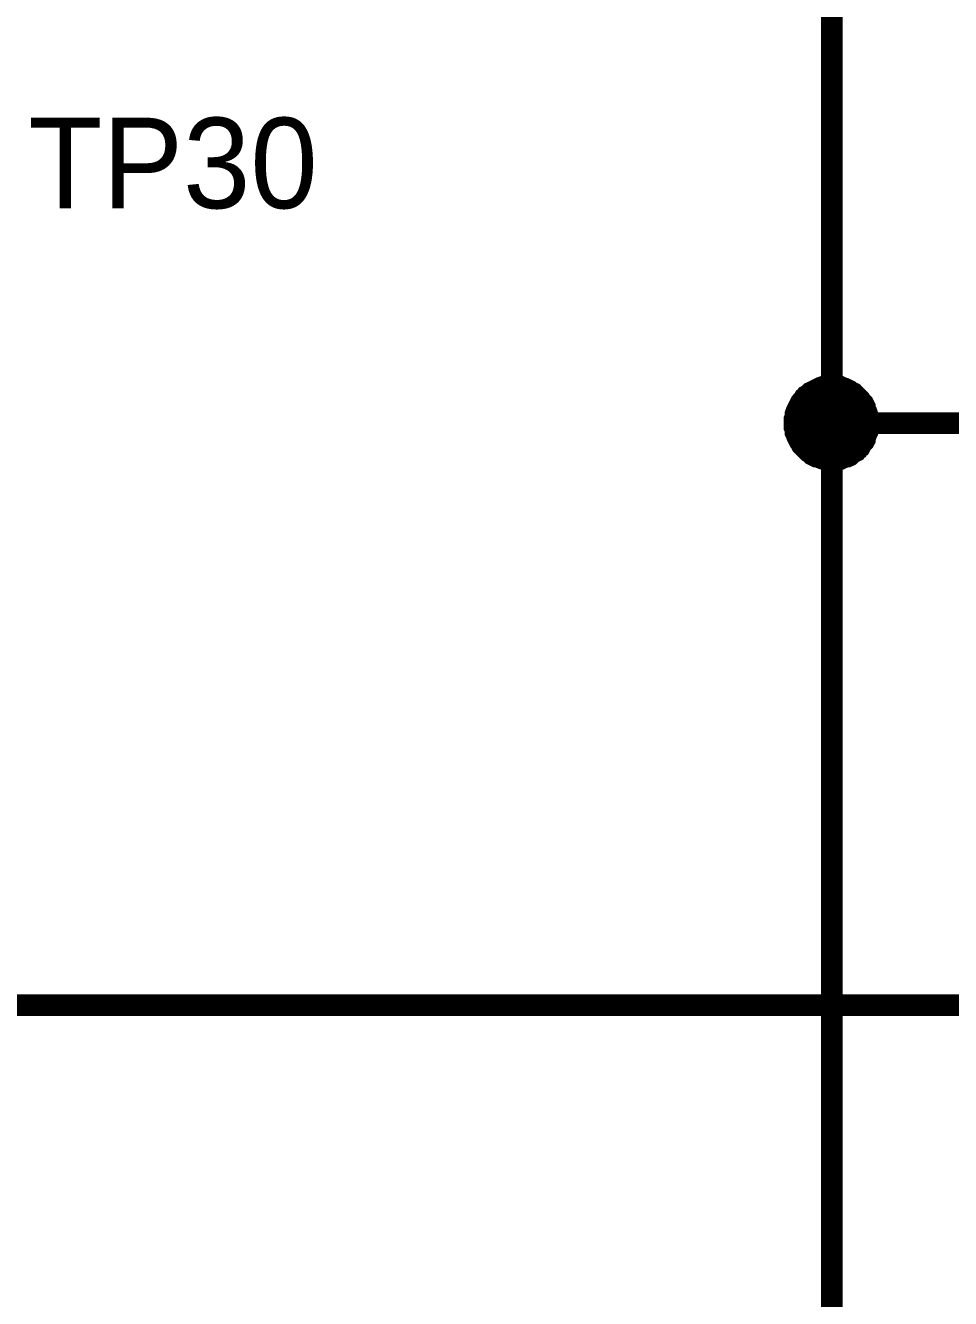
# Model space of a CAD drawing. Header units: millimetres. Extents: x 0 to 800, y 0 to 567.
# Drawn here: x 123.96 to 136.78, y 260.31 to 277.95 of the extents above; entities that cross this region are included whole.
import ezdxf

# ---------------------------------------------------------------- set-up
doc = ezdxf.new("R2010")
doc.units = ezdxf.units.MM
doc.layers.add('Sheet', color=255, linetype='Continuous')

msp = doc.modelspace()

# ---------------------------------------------------------------- linework, layer by layer
at = {"layer": 'Sheet'}
for points, const_width in [([(153.423, 272.414), (153.423, 272.436), (135.134, 272.436), (135.134, 280.063), (135.134, 281.138)], 0.3), ([(134.619, 272.436), (134.619, 272.459), (134.619, 272.492), (134.63, 272.515), (134.63, 272.537), (134.63, 272.559), (134.642, 272.593), (134.653, 272.615), (134.664, 272.638), (134.675, 272.66), (134.686, 272.683), (134.698, 272.705), (134.709, 272.727), (134.72, 272.739), (134.742, 272.761), (134.754, 272.783), (134.776, 272.795), (134.787, 272.817), (134.81, 272.828), (134.832, 272.851), (134.843, 272.862), (134.866, 272.873), (134.888, 272.884), (134.91, 272.895), (134.933, 272.907), (134.955, 272.918), (134.978, 272.929), (135.011, 272.94), (135.034, 272.94), (135.056, 272.94), (135.078, 272.951), (135.112, 272.951), (135.134, 272.951)], 0.3), ([(134.619, 272.436), (134.619, 272.459), (134.619, 272.492), (134.63, 272.515), (134.63, 272.537), (134.63, 272.559), (134.642, 272.593), (134.653, 272.615), (134.664, 272.638), (134.675, 272.66), (134.686, 272.683), (134.698, 272.705), (134.709, 272.727), (134.72, 272.739), (134.742, 272.761), (134.754, 272.783), (134.776, 272.795), (134.787, 272.817), (134.81, 272.828), (134.832, 272.851), (134.843, 272.862), (134.866, 272.873), (134.888, 272.884), (134.91, 272.895), (134.933, 272.907), (134.955, 272.918), (134.978, 272.929), (135.011, 272.94), (135.034, 272.94), (135.056, 272.94), (135.078, 272.951), (135.112, 272.951), (135.134, 272.951)], 0.3), ([(134.619, 272.436), (134.619, 272.459), (134.619, 272.492), (134.63, 272.515), (134.63, 272.537), (134.63, 272.559), (134.642, 272.593), (134.653, 272.615), (134.664, 272.638), (134.675, 272.66), (134.686, 272.683), (134.698, 272.705), (134.709, 272.727), (134.72, 272.739), (134.742, 272.761), (134.754, 272.783), (134.776, 272.795), (134.787, 272.817), (134.81, 272.828), (134.832, 272.851), (134.843, 272.862), (134.866, 272.873), (134.888, 272.884), (134.91, 272.895), (134.933, 272.907), (134.955, 272.918), (134.978, 272.929), (135.011, 272.94), (135.034, 272.94), (135.056, 272.94), (135.078, 272.951), (135.112, 272.951), (135.134, 272.951)], 0.3), ([(134.619, 272.436), (134.619, 272.459), (134.619, 272.492), (134.63, 272.515), (134.63, 272.537), (134.63, 272.559), (134.642, 272.593), (134.653, 272.615), (134.664, 272.638), (134.675, 272.66), (134.686, 272.683), (134.698, 272.705), (134.709, 272.727), (134.72, 272.739), (134.742, 272.761), (134.754, 272.783), (134.776, 272.795), (134.787, 272.817), (134.81, 272.828), (134.832, 272.851), (134.843, 272.862), (134.866, 272.873), (134.888, 272.884), (134.91, 272.895), (134.933, 272.907), (134.955, 272.918), (134.978, 272.929), (135.011, 272.94), (135.034, 272.94), (135.056, 272.94), (135.078, 272.951), (135.112, 272.951), (135.134, 272.951)], 0.3), ([(135.134, 272.951), (135.134, 272.951)], 0.3), ([(135.134, 272.951), (135.157, 272.951), (135.19, 272.951), (135.213, 272.94), (135.235, 272.94), (135.258, 272.94), (135.28, 272.929), (135.314, 272.918), (135.336, 272.907), (135.358, 272.895), (135.381, 272.884), (135.392, 272.873), (135.414, 272.862), (135.437, 272.851), (135.459, 272.828), (135.47, 272.817), (135.493, 272.795), (135.504, 272.783), (135.526, 272.761), (135.538, 272.739), (135.549, 272.727), (135.571, 272.705), (135.582, 272.683), (135.594, 272.66), (135.594, 272.638), (135.605, 272.615), (135.616, 272.593), (135.627, 272.559), (135.627, 272.537), (135.627, 272.515), (135.638, 272.492), (135.638, 272.459), (135.638, 272.436)], 0.3), ([(135.134, 272.951), (135.134, 272.951)], 0.3), ([(135.134, 272.951), (135.157, 272.951), (135.19, 272.951), (135.213, 272.94), (135.235, 272.94), (135.258, 272.94), (135.28, 272.929), (135.314, 272.918), (135.336, 272.907), (135.358, 272.895), (135.381, 272.884), (135.392, 272.873), (135.414, 272.862), (135.437, 272.851), (135.459, 272.828), (135.47, 272.817), (135.493, 272.795), (135.504, 272.783), (135.526, 272.761), (135.538, 272.739), (135.549, 272.727), (135.571, 272.705), (135.582, 272.683), (135.594, 272.66), (135.594, 272.638), (135.605, 272.615), (135.616, 272.593), (135.627, 272.559), (135.627, 272.537), (135.627, 272.515), (135.638, 272.492), (135.638, 272.459), (135.638, 272.436)], 0.3), ([(135.134, 272.951), (135.134, 272.951)], 0.3), ([(135.134, 272.951), (135.157, 272.951), (135.19, 272.951), (135.213, 272.94), (135.235, 272.94), (135.258, 272.94), (135.28, 272.929), (135.314, 272.918), (135.336, 272.907), (135.358, 272.895), (135.381, 272.884), (135.392, 272.873), (135.414, 272.862), (135.437, 272.851), (135.459, 272.828), (135.47, 272.817), (135.493, 272.795), (135.504, 272.783), (135.526, 272.761), (135.538, 272.739), (135.549, 272.727), (135.571, 272.705), (135.582, 272.683), (135.594, 272.66), (135.594, 272.638), (135.605, 272.615), (135.616, 272.593), (135.627, 272.559), (135.627, 272.537), (135.627, 272.515), (135.638, 272.492), (135.638, 272.459), (135.638, 272.436)], 0.3), ([(135.134, 272.951), (135.134, 272.951)], 0.3), ([(135.134, 272.951), (135.157, 272.951), (135.19, 272.951), (135.213, 272.94), (135.235, 272.94), (135.258, 272.94), (135.28, 272.929), (135.314, 272.918), (135.336, 272.907), (135.358, 272.895), (135.381, 272.884), (135.392, 272.873), (135.414, 272.862), (135.437, 272.851), (135.459, 272.828), (135.47, 272.817), (135.493, 272.795), (135.504, 272.783), (135.526, 272.761), (135.538, 272.739), (135.549, 272.727), (135.571, 272.705), (135.582, 272.683), (135.594, 272.66), (135.594, 272.638), (135.605, 272.615), (135.616, 272.593), (135.627, 272.559), (135.627, 272.537), (135.627, 272.515), (135.638, 272.492), (135.638, 272.459), (135.638, 272.436)], 0.3), ([(134.619, 272.436), (134.619, 272.459), (134.619, 272.492), (134.63, 272.515), (134.63, 272.537), (134.63, 272.559), (134.642, 272.593), (134.653, 272.615), (134.664, 272.638), (134.675, 272.66), (134.686, 272.683), (134.698, 272.705), (134.709, 272.727), (134.72, 272.739), (134.742, 272.761), (134.754, 272.783), (134.776, 272.795), (134.787, 272.817), (134.81, 272.828), (134.832, 272.851), (134.843, 272.862), (134.866, 272.873), (134.888, 272.884), (134.91, 272.895), (134.933, 272.907), (134.955, 272.918), (134.978, 272.929), (135.011, 272.94), (135.034, 272.94), (135.056, 272.94), (135.078, 272.951), (135.112, 272.951), (135.134, 272.951)], 0.0991), ([(134.619, 272.436), (134.619, 272.459), (134.619, 272.492), (134.63, 272.515), (134.63, 272.537), (134.63, 272.559), (134.642, 272.593), (134.653, 272.615), (134.664, 272.638), (134.675, 272.66), (134.686, 272.683), (134.698, 272.705), (134.709, 272.727), (134.72, 272.739), (134.742, 272.761), (134.754, 272.783), (134.776, 272.795), (134.787, 272.817), (134.81, 272.828), (134.832, 272.851), (134.843, 272.862), (134.866, 272.873), (134.888, 272.884), (134.91, 272.895), (134.933, 272.907), (134.955, 272.918), (134.978, 272.929), (135.011, 272.94), (135.034, 272.94), (135.056, 272.94), (135.078, 272.951), (135.112, 272.951), (135.134, 272.951)], 0.0991), ([(134.619, 272.436), (134.619, 272.459), (134.619, 272.492), (134.63, 272.515), (134.63, 272.537), (134.63, 272.559), (134.642, 272.593), (134.653, 272.615), (134.664, 272.638), (134.675, 272.66), (134.686, 272.683), (134.698, 272.705), (134.709, 272.727), (134.72, 272.739), (134.742, 272.761), (134.754, 272.783), (134.776, 272.795), (134.787, 272.817), (134.81, 272.828), (134.832, 272.851), (134.843, 272.862), (134.866, 272.873), (134.888, 272.884), (134.91, 272.895), (134.933, 272.907), (134.955, 272.918), (134.978, 272.929), (135.011, 272.94), (135.034, 272.94), (135.056, 272.94), (135.078, 272.951), (135.112, 272.951), (135.134, 272.951)], 0.0991), ([(134.619, 272.436), (134.619, 272.459), (134.619, 272.492), (134.63, 272.515), (134.63, 272.537), (134.63, 272.559), (134.642, 272.593), (134.653, 272.615), (134.664, 272.638), (134.675, 272.66), (134.686, 272.683), (134.698, 272.705), (134.709, 272.727), (134.72, 272.739), (134.742, 272.761), (134.754, 272.783), (134.776, 272.795), (134.787, 272.817), (134.81, 272.828), (134.832, 272.851), (134.843, 272.862), (134.866, 272.873), (134.888, 272.884), (134.91, 272.895), (134.933, 272.907), (134.955, 272.918), (134.978, 272.929), (135.011, 272.94), (135.034, 272.94), (135.056, 272.94), (135.078, 272.951), (135.112, 272.951), (135.134, 272.951)], 0.0991), ([(135.134, 272.951), (135.134, 272.951)], 0.0991), ([(135.134, 272.951), (135.157, 272.951), (135.19, 272.951), (135.213, 272.94), (135.235, 272.94), (135.258, 272.94), (135.28, 272.929), (135.314, 272.918), (135.336, 272.907), (135.358, 272.895), (135.381, 272.884), (135.392, 272.873), (135.414, 272.862), (135.437, 272.851), (135.459, 272.828), (135.47, 272.817), (135.493, 272.795), (135.504, 272.783), (135.526, 272.761), (135.538, 272.739), (135.549, 272.727), (135.571, 272.705), (135.582, 272.683), (135.594, 272.66), (135.594, 272.638), (135.605, 272.615), (135.616, 272.593), (135.627, 272.559), (135.627, 272.537), (135.627, 272.515), (135.638, 272.492), (135.638, 272.459), (135.638, 272.436)], 0.0991), ([(135.134, 272.951), (135.134, 272.951)], 0.0991), ([(135.134, 272.951), (135.157, 272.951), (135.19, 272.951), (135.213, 272.94), (135.235, 272.94), (135.258, 272.94), (135.28, 272.929), (135.314, 272.918), (135.336, 272.907), (135.358, 272.895), (135.381, 272.884), (135.392, 272.873), (135.414, 272.862), (135.437, 272.851), (135.459, 272.828), (135.47, 272.817), (135.493, 272.795), (135.504, 272.783), (135.526, 272.761), (135.538, 272.739), (135.549, 272.727), (135.571, 272.705), (135.582, 272.683), (135.594, 272.66), (135.594, 272.638), (135.605, 272.615), (135.616, 272.593), (135.627, 272.559), (135.627, 272.537), (135.627, 272.515), (135.638, 272.492), (135.638, 272.459), (135.638, 272.436)], 0.0991), ([(135.134, 272.951), (135.134, 272.951)], 0.0991), ([(135.134, 272.951), (135.157, 272.951), (135.19, 272.951), (135.213, 272.94), (135.235, 272.94), (135.258, 272.94), (135.28, 272.929), (135.314, 272.918), (135.336, 272.907), (135.358, 272.895), (135.381, 272.884), (135.392, 272.873), (135.414, 272.862), (135.437, 272.851), (135.459, 272.828), (135.47, 272.817), (135.493, 272.795), (135.504, 272.783), (135.526, 272.761), (135.538, 272.739), (135.549, 272.727), (135.571, 272.705), (135.582, 272.683), (135.594, 272.66), (135.594, 272.638), (135.605, 272.615), (135.616, 272.593), (135.627, 272.559), (135.627, 272.537), (135.627, 272.515), (135.638, 272.492), (135.638, 272.459), (135.638, 272.436)], 0.0991), ([(135.134, 272.951), (135.134, 272.951)], 0.0991), ([(135.134, 272.951), (135.157, 272.951), (135.19, 272.951), (135.213, 272.94), (135.235, 272.94), (135.258, 272.94), (135.28, 272.929), (135.314, 272.918), (135.336, 272.907), (135.358, 272.895), (135.381, 272.884), (135.392, 272.873), (135.414, 272.862), (135.437, 272.851), (135.459, 272.828), (135.47, 272.817), (135.493, 272.795), (135.504, 272.783), (135.526, 272.761), (135.538, 272.739), (135.549, 272.727), (135.571, 272.705), (135.582, 272.683), (135.594, 272.66), (135.594, 272.638), (135.605, 272.615), (135.616, 272.593), (135.627, 272.559), (135.627, 272.537), (135.627, 272.515), (135.638, 272.492), (135.638, 272.459), (135.638, 272.436)], 0.0991), ([(135.134, 271.932), (135.112, 271.932), (135.078, 271.932), (135.056, 271.943), (135.034, 271.943), (135.011, 271.943), (134.978, 271.955), (134.955, 271.966), (134.933, 271.977), (134.91, 271.977), (134.888, 271.988), (134.866, 271.999), (134.843, 272.022), (134.832, 272.033), (134.81, 272.044), (134.787, 272.067), (134.776, 272.078), (134.754, 272.1), (134.742, 272.111), (134.72, 272.134), (134.709, 272.156), (134.698, 272.179), (134.686, 272.19), (134.675, 272.212), (134.664, 272.235), (134.653, 272.257), (134.642, 272.291), (134.63, 272.313), (134.63, 272.335), (134.63, 272.358), (134.619, 272.38), (134.619, 272.414), (134.619, 272.436)], 0.3), ([(134.619, 272.436), (134.619, 272.436)], 0.3), ([(135.134, 271.932), (135.112, 271.932), (135.078, 271.932), (135.056, 271.943), (135.034, 271.943), (135.011, 271.943), (134.978, 271.955), (134.955, 271.966), (134.933, 271.977), (134.91, 271.977), (134.888, 271.988), (134.866, 271.999), (134.843, 272.022), (134.832, 272.033), (134.81, 272.044), (134.787, 272.067), (134.776, 272.078), (134.754, 272.1), (134.742, 272.111), (134.72, 272.134), (134.709, 272.156), (134.698, 272.179), (134.686, 272.19), (134.675, 272.212), (134.664, 272.235), (134.653, 272.257), (134.642, 272.291), (134.63, 272.313), (134.63, 272.335), (134.63, 272.358), (134.619, 272.38), (134.619, 272.414), (134.619, 272.436)], 0.3), ([(134.619, 272.436), (134.619, 272.436)], 0.3), ([(135.134, 271.932), (135.112, 271.932), (135.078, 271.932), (135.056, 271.943), (135.034, 271.943), (135.011, 271.943), (134.978, 271.955), (134.955, 271.966), (134.933, 271.977), (134.91, 271.977), (134.888, 271.988), (134.866, 271.999), (134.843, 272.022), (134.832, 272.033), (134.81, 272.044), (134.787, 272.067), (134.776, 272.078), (134.754, 272.1), (134.742, 272.111), (134.72, 272.134), (134.709, 272.156), (134.698, 272.179), (134.686, 272.19), (134.675, 272.212), (134.664, 272.235), (134.653, 272.257), (134.642, 272.291), (134.63, 272.313), (134.63, 272.335), (134.63, 272.358), (134.619, 272.38), (134.619, 272.414), (134.619, 272.436)], 0.3), ([(134.619, 272.436), (134.619, 272.436)], 0.3), ([(135.134, 271.932), (135.112, 271.932), (135.078, 271.932), (135.056, 271.943), (135.034, 271.943), (135.011, 271.943), (134.978, 271.955), (134.955, 271.966), (134.933, 271.977), (134.91, 271.977), (134.888, 271.988), (134.866, 271.999), (134.843, 272.022), (134.832, 272.033), (134.81, 272.044), (134.787, 272.067), (134.776, 272.078), (134.754, 272.1), (134.742, 272.111), (134.72, 272.134), (134.709, 272.156), (134.698, 272.179), (134.686, 272.19), (134.675, 272.212), (134.664, 272.235), (134.653, 272.257), (134.642, 272.291), (134.63, 272.313), (134.63, 272.335), (134.63, 272.358), (134.619, 272.38), (134.619, 272.414), (134.619, 272.436)], 0.3), ([(134.619, 272.436), (134.619, 272.436)], 0.3), ([(135.202, 257.451), (135.134, 257.53), (135.134, 272.436), (134.955, 272.436)], 0.3), ([(135.638, 272.436), (135.638, 272.414), (135.638, 272.38), (135.627, 272.358), (135.627, 272.335), (135.627, 272.313), (135.616, 272.291), (135.605, 272.257), (135.594, 272.235), (135.594, 272.212), (135.582, 272.19), (135.571, 272.179), (135.549, 272.156), (135.538, 272.134), (135.526, 272.111), (135.504, 272.1), (135.493, 272.078), (135.47, 272.067), (135.459, 272.044), (135.437, 272.033), (135.414, 272.022), (135.392, 271.999), (135.381, 271.988), (135.358, 271.977), (135.336, 271.977), (135.314, 271.966), (135.28, 271.955), (135.258, 271.943), (135.235, 271.943), (135.213, 271.943), (135.19, 271.932), (135.157, 271.932), (135.134, 271.932)], 0.3), ([(135.638, 272.436), (135.638, 272.414), (135.638, 272.38), (135.627, 272.358), (135.627, 272.335), (135.627, 272.313), (135.616, 272.291), (135.605, 272.257), (135.594, 272.235), (135.594, 272.212), (135.582, 272.19), (135.571, 272.179), (135.549, 272.156), (135.538, 272.134), (135.526, 272.111), (135.504, 272.1), (135.493, 272.078), (135.47, 272.067), (135.459, 272.044), (135.437, 272.033), (135.414, 272.022), (135.392, 271.999), (135.381, 271.988), (135.358, 271.977), (135.336, 271.977), (135.314, 271.966), (135.28, 271.955), (135.258, 271.943), (135.235, 271.943), (135.213, 271.943), (135.19, 271.932), (135.157, 271.932), (135.134, 271.932)], 0.3), ([(135.638, 272.436), (135.638, 272.414), (135.638, 272.38), (135.627, 272.358), (135.627, 272.335), (135.627, 272.313), (135.616, 272.291), (135.605, 272.257), (135.594, 272.235), (135.594, 272.212), (135.582, 272.19), (135.571, 272.179), (135.549, 272.156), (135.538, 272.134), (135.526, 272.111), (135.504, 272.1), (135.493, 272.078), (135.47, 272.067), (135.459, 272.044), (135.437, 272.033), (135.414, 272.022), (135.392, 271.999), (135.381, 271.988), (135.358, 271.977), (135.336, 271.977), (135.314, 271.966), (135.28, 271.955), (135.258, 271.943), (135.235, 271.943), (135.213, 271.943), (135.19, 271.932), (135.157, 271.932), (135.134, 271.932)], 0.3), ([(135.638, 272.436), (135.638, 272.414), (135.638, 272.38), (135.627, 272.358), (135.627, 272.335), (135.627, 272.313), (135.616, 272.291), (135.605, 272.257), (135.594, 272.235), (135.594, 272.212), (135.582, 272.19), (135.571, 272.179), (135.549, 272.156), (135.538, 272.134), (135.526, 272.111), (135.504, 272.1), (135.493, 272.078), (135.47, 272.067), (135.459, 272.044), (135.437, 272.033), (135.414, 272.022), (135.392, 271.999), (135.381, 271.988), (135.358, 271.977), (135.336, 271.977), (135.314, 271.966), (135.28, 271.955), (135.258, 271.943), (135.235, 271.943), (135.213, 271.943), (135.19, 271.932), (135.157, 271.932), (135.134, 271.932)], 0.3), ([(135.638, 272.436), (135.638, 272.436), (135.638, 272.436), (135.638, 272.436), (135.638, 272.436), (135.638, 272.436), (135.638, 272.436), (135.638, 272.436), (135.638, 272.436), (135.638, 272.436), (135.638, 272.436), (135.638, 272.436), (135.638, 272.436), (135.638, 272.436), (135.638, 272.436), (135.638, 272.436), (135.638, 272.436), (135.638, 272.436), (135.638, 272.436), (135.638, 272.436), (135.638, 272.436), (135.638, 272.436), (135.638, 272.436), (135.638, 272.436), (135.638, 272.436), (135.638, 272.436), (135.638, 272.436), (135.638, 272.436), (135.638, 272.436), (135.638, 272.436), (135.638, 272.436), (135.638, 272.436), (135.638, 272.436)], 0.3), ([(135.638, 272.436), (135.638, 272.436)], 0.3), ([(135.638, 272.436), (135.638, 272.436), (135.638, 272.436), (135.638, 272.436), (135.638, 272.436), (135.638, 272.436), (135.638, 272.436), (135.638, 272.436), (135.638, 272.436), (135.638, 272.436), (135.638, 272.436), (135.638, 272.436), (135.638, 272.436), (135.638, 272.436), (135.638, 272.436), (135.638, 272.436), (135.638, 272.436), (135.638, 272.436), (135.638, 272.436), (135.638, 272.436), (135.638, 272.436), (135.638, 272.436), (135.638, 272.436), (135.638, 272.436), (135.638, 272.436), (135.638, 272.436), (135.638, 272.436), (135.638, 272.436), (135.638, 272.436), (135.638, 272.436), (135.638, 272.436), (135.638, 272.436), (135.638, 272.436)], 0.3), ([(135.638, 272.436), (135.638, 272.436)], 0.3), ([(135.638, 272.436), (135.638, 272.436), (135.638, 272.436), (135.638, 272.436), (135.638, 272.436), (135.638, 272.436), (135.638, 272.436), (135.638, 272.436), (135.638, 272.436), (135.638, 272.436), (135.638, 272.436), (135.638, 272.436), (135.638, 272.436), (135.638, 272.436), (135.638, 272.436), (135.638, 272.436), (135.638, 272.436), (135.638, 272.436), (135.638, 272.436), (135.638, 272.436), (135.638, 272.436), (135.638, 272.436), (135.638, 272.436), (135.638, 272.436), (135.638, 272.436), (135.638, 272.436), (135.638, 272.436), (135.638, 272.436), (135.638, 272.436), (135.638, 272.436), (135.638, 272.436), (135.638, 272.436), (135.638, 272.436)], 0.3), ([(135.638, 272.436), (135.638, 272.436)], 0.3), ([(135.638, 272.436), (135.638, 272.436), (135.638, 272.436), (135.638, 272.436), (135.638, 272.436), (135.638, 272.436), (135.638, 272.436), (135.638, 272.436), (135.638, 272.436), (135.638, 272.436), (135.638, 272.436), (135.638, 272.436), (135.638, 272.436), (135.638, 272.436), (135.638, 272.436), (135.638, 272.436), (135.638, 272.436), (135.638, 272.436), (135.638, 272.436), (135.638, 272.436), (135.638, 272.436), (135.638, 272.436), (135.638, 272.436), (135.638, 272.436), (135.638, 272.436), (135.638, 272.436), (135.638, 272.436), (135.638, 272.436), (135.638, 272.436), (135.638, 272.436), (135.638, 272.436), (135.638, 272.436), (135.638, 272.436)], 0.3), ([(135.638, 272.436), (135.638, 272.436)], 0.3), ([(135.134, 271.932), (135.112, 271.932), (135.078, 271.932), (135.056, 271.943), (135.034, 271.943), (135.011, 271.943), (134.978, 271.955), (134.955, 271.966), (134.933, 271.977), (134.91, 271.977), (134.888, 271.988), (134.866, 271.999), (134.843, 272.022), (134.832, 272.033), (134.81, 272.044), (134.787, 272.067), (134.776, 272.078), (134.754, 272.1), (134.742, 272.111), (134.72, 272.134), (134.709, 272.156), (134.698, 272.179), (134.686, 272.19), (134.675, 272.212), (134.664, 272.235), (134.653, 272.257), (134.642, 272.291), (134.63, 272.313), (134.63, 272.335), (134.63, 272.358), (134.619, 272.38), (134.619, 272.414), (134.619, 272.436)], 0.0991), ([(134.619, 272.436), (134.619, 272.436)], 0.0991), ([(135.134, 271.932), (135.112, 271.932), (135.078, 271.932), (135.056, 271.943), (135.034, 271.943), (135.011, 271.943), (134.978, 271.955), (134.955, 271.966), (134.933, 271.977), (134.91, 271.977), (134.888, 271.988), (134.866, 271.999), (134.843, 272.022), (134.832, 272.033), (134.81, 272.044), (134.787, 272.067), (134.776, 272.078), (134.754, 272.1), (134.742, 272.111), (134.72, 272.134), (134.709, 272.156), (134.698, 272.179), (134.686, 272.19), (134.675, 272.212), (134.664, 272.235), (134.653, 272.257), (134.642, 272.291), (134.63, 272.313), (134.63, 272.335), (134.63, 272.358), (134.619, 272.38), (134.619, 272.414), (134.619, 272.436)], 0.0991), ([(134.619, 272.436), (134.619, 272.436)], 0.0991), ([(135.134, 271.932), (135.112, 271.932), (135.078, 271.932), (135.056, 271.943), (135.034, 271.943), (135.011, 271.943), (134.978, 271.955), (134.955, 271.966), (134.933, 271.977), (134.91, 271.977), (134.888, 271.988), (134.866, 271.999), (134.843, 272.022), (134.832, 272.033), (134.81, 272.044), (134.787, 272.067), (134.776, 272.078), (134.754, 272.1), (134.742, 272.111), (134.72, 272.134), (134.709, 272.156), (134.698, 272.179), (134.686, 272.19), (134.675, 272.212), (134.664, 272.235), (134.653, 272.257), (134.642, 272.291), (134.63, 272.313), (134.63, 272.335), (134.63, 272.358), (134.619, 272.38), (134.619, 272.414), (134.619, 272.436)], 0.0991), ([(134.619, 272.436), (134.619, 272.436)], 0.0991), ([(135.134, 271.932), (135.112, 271.932), (135.078, 271.932), (135.056, 271.943), (135.034, 271.943), (135.011, 271.943), (134.978, 271.955), (134.955, 271.966), (134.933, 271.977), (134.91, 271.977), (134.888, 271.988), (134.866, 271.999), (134.843, 272.022), (134.832, 272.033), (134.81, 272.044), (134.787, 272.067), (134.776, 272.078), (134.754, 272.1), (134.742, 272.111), (134.72, 272.134), (134.709, 272.156), (134.698, 272.179), (134.686, 272.19), (134.675, 272.212), (134.664, 272.235), (134.653, 272.257), (134.642, 272.291), (134.63, 272.313), (134.63, 272.335), (134.63, 272.358), (134.619, 272.38), (134.619, 272.414), (134.619, 272.436)], 0.0991), ([(134.619, 272.436), (134.619, 272.436)], 0.0991), ([(135.638, 272.436), (135.638, 272.414), (135.638, 272.38), (135.627, 272.358), (135.627, 272.335), (135.627, 272.313), (135.616, 272.291), (135.605, 272.257), (135.594, 272.235), (135.594, 272.212), (135.582, 272.19), (135.571, 272.179), (135.549, 272.156), (135.538, 272.134), (135.526, 272.111), (135.504, 272.1), (135.493, 272.078), (135.47, 272.067), (135.459, 272.044), (135.437, 272.033), (135.414, 272.022), (135.392, 271.999), (135.381, 271.988), (135.358, 271.977), (135.336, 271.977), (135.314, 271.966), (135.28, 271.955), (135.258, 271.943), (135.235, 271.943), (135.213, 271.943), (135.19, 271.932), (135.157, 271.932), (135.134, 271.932)], 0.0991), ([(135.638, 272.436), (135.638, 272.414), (135.638, 272.38), (135.627, 272.358), (135.627, 272.335), (135.627, 272.313), (135.616, 272.291), (135.605, 272.257), (135.594, 272.235), (135.594, 272.212), (135.582, 272.19), (135.571, 272.179), (135.549, 272.156), (135.538, 272.134), (135.526, 272.111), (135.504, 272.1), (135.493, 272.078), (135.47, 272.067), (135.459, 272.044), (135.437, 272.033), (135.414, 272.022), (135.392, 271.999), (135.381, 271.988), (135.358, 271.977), (135.336, 271.977), (135.314, 271.966), (135.28, 271.955), (135.258, 271.943), (135.235, 271.943), (135.213, 271.943), (135.19, 271.932), (135.157, 271.932), (135.134, 271.932)], 0.0991), ([(135.638, 272.436), (135.638, 272.414), (135.638, 272.38), (135.627, 272.358), (135.627, 272.335), (135.627, 272.313), (135.616, 272.291), (135.605, 272.257), (135.594, 272.235), (135.594, 272.212), (135.582, 272.19), (135.571, 272.179), (135.549, 272.156), (135.538, 272.134), (135.526, 272.111), (135.504, 272.1), (135.493, 272.078), (135.47, 272.067), (135.459, 272.044), (135.437, 272.033), (135.414, 272.022), (135.392, 271.999), (135.381, 271.988), (135.358, 271.977), (135.336, 271.977), (135.314, 271.966), (135.28, 271.955), (135.258, 271.943), (135.235, 271.943), (135.213, 271.943), (135.19, 271.932), (135.157, 271.932), (135.134, 271.932)], 0.0991), ([(135.638, 272.436), (135.638, 272.414), (135.638, 272.38), (135.627, 272.358), (135.627, 272.335), (135.627, 272.313), (135.616, 272.291), (135.605, 272.257), (135.594, 272.235), (135.594, 272.212), (135.582, 272.19), (135.571, 272.179), (135.549, 272.156), (135.538, 272.134), (135.526, 272.111), (135.504, 272.1), (135.493, 272.078), (135.47, 272.067), (135.459, 272.044), (135.437, 272.033), (135.414, 272.022), (135.392, 271.999), (135.381, 271.988), (135.358, 271.977), (135.336, 271.977), (135.314, 271.966), (135.28, 271.955), (135.258, 271.943), (135.235, 271.943), (135.213, 271.943), (135.19, 271.932), (135.157, 271.932), (135.134, 271.932)], 0.0991), ([(135.638, 272.436), (135.638, 272.436), (135.638, 272.436), (135.638, 272.436), (135.638, 272.436), (135.638, 272.436), (135.638, 272.436), (135.638, 272.436), (135.638, 272.436), (135.638, 272.436), (135.638, 272.436), (135.638, 272.436), (135.638, 272.436), (135.638, 272.436), (135.638, 272.436), (135.638, 272.436), (135.638, 272.436), (135.638, 272.436), (135.638, 272.436), (135.638, 272.436), (135.638, 272.436), (135.638, 272.436), (135.638, 272.436), (135.638, 272.436), (135.638, 272.436), (135.638, 272.436), (135.638, 272.436), (135.638, 272.436), (135.638, 272.436), (135.638, 272.436), (135.638, 272.436), (135.638, 272.436), (135.638, 272.436)], 0.0991), ([(135.638, 272.436), (135.638, 272.436)], 0.0991), ([(135.638, 272.436), (135.638, 272.436), (135.638, 272.436), (135.638, 272.436), (135.638, 272.436), (135.638, 272.436), (135.638, 272.436), (135.638, 272.436), (135.638, 272.436), (135.638, 272.436), (135.638, 272.436), (135.638, 272.436), (135.638, 272.436), (135.638, 272.436), (135.638, 272.436), (135.638, 272.436), (135.638, 272.436), (135.638, 272.436), (135.638, 272.436), (135.638, 272.436), (135.638, 272.436), (135.638, 272.436), (135.638, 272.436), (135.638, 272.436), (135.638, 272.436), (135.638, 272.436), (135.638, 272.436), (135.638, 272.436), (135.638, 272.436), (135.638, 272.436), (135.638, 272.436), (135.638, 272.436), (135.638, 272.436)], 0.0991), ([(135.638, 272.436), (135.638, 272.436)], 0.0991), ([(135.638, 272.436), (135.638, 272.436), (135.638, 272.436), (135.638, 272.436), (135.638, 272.436), (135.638, 272.436), (135.638, 272.436), (135.638, 272.436), (135.638, 272.436), (135.638, 272.436), (135.638, 272.436), (135.638, 272.436), (135.638, 272.436), (135.638, 272.436), (135.638, 272.436), (135.638, 272.436), (135.638, 272.436), (135.638, 272.436), (135.638, 272.436), (135.638, 272.436), (135.638, 272.436), (135.638, 272.436), (135.638, 272.436), (135.638, 272.436), (135.638, 272.436), (135.638, 272.436), (135.638, 272.436), (135.638, 272.436), (135.638, 272.436), (135.638, 272.436), (135.638, 272.436), (135.638, 272.436), (135.638, 272.436)], 0.0991), ([(135.638, 272.436), (135.638, 272.436)], 0.0991), ([(135.638, 272.436), (135.638, 272.436), (135.638, 272.436), (135.638, 272.436), (135.638, 272.436), (135.638, 272.436), (135.638, 272.436), (135.638, 272.436), (135.638, 272.436), (135.638, 272.436), (135.638, 272.436), (135.638, 272.436), (135.638, 272.436), (135.638, 272.436), (135.638, 272.436), (135.638, 272.436), (135.638, 272.436), (135.638, 272.436), (135.638, 272.436), (135.638, 272.436), (135.638, 272.436), (135.638, 272.436), (135.638, 272.436), (135.638, 272.436), (135.638, 272.436), (135.638, 272.436), (135.638, 272.436), (135.638, 272.436), (135.638, 272.436), (135.638, 272.436), (135.638, 272.436), (135.638, 272.436), (135.638, 272.436)], 0.0991), ([(135.638, 272.436), (135.638, 272.436)], 0.0991), ([(153.423, 264.406), (153.423, 264.373), (147.577, 264.373), (122.501, 264.373)], 0.3)]:
    msp.add_lwpolyline(points, dxfattribs=dict(at, const_width=const_width))
at = {"layer": 'Sheet', "const_width": 0.508}
msp.add_lwpolyline([(134.871, 272.445, 1), (135.379, 272.445, 1)], format="xyb", close=True, dxfattribs=at)

# ---------------------------------------------------------------- texts
at = {"layer": 'Sheet'}
msp.add_text('TP30', height=1.2543, dxfattribs=at).set_placement((124.002, 275.415))

doc.saveas('drawing.dxf')
